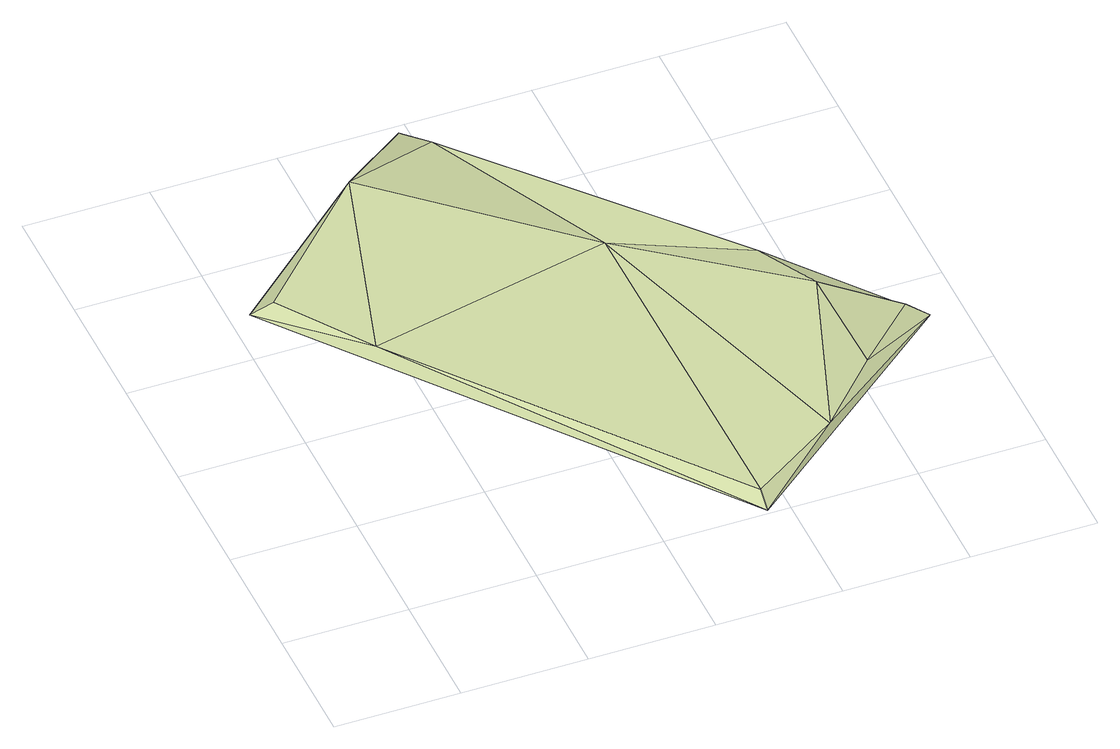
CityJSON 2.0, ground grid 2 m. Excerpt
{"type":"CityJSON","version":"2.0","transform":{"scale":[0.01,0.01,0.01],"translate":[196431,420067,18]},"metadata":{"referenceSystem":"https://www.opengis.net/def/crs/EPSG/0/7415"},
"CityObjects":{
"landuse1":{"type":"LandUse","attributes":{"3df_class":"Terrain","bgt_status":"bestaand","identificatiebagpnd":"0241100000016508","relatievehoogteligging":"0"},"geometry":[{"type":"MultiSurface","lod":"1","boundaries":[[[0,1,2]],[[1,3,4]],[[5,2,6]],[[0,7,8]],[[9,3,10]],[[0,2,11]],[[2,1,6]],[[10,12,9]],[[5,4,12]],[[7,2,5]],[[6,1,4]],[[5,6,4]],[[11,2,7]],[[0,11,7]],[[4,3,9]],[[12,4,9]],[[12,10,3]],[[7,5,13]],[[13,5,14]],[[7,13,8]],[[12,3,14]],[[5,12,14]],[[14,3,8]],[[13,14,8]]]}]}
},
"vertices":[
[32,693,85],[566,7,85],[166,534,108],[949,320,85],[716,134,102],[566,634,96],[566,34,104],[266,884,111],[385,985,85],[816,234,111],[916,334,105],[66,684,105],[816,434,101],[416,934,99],[766,534,97]
]}
